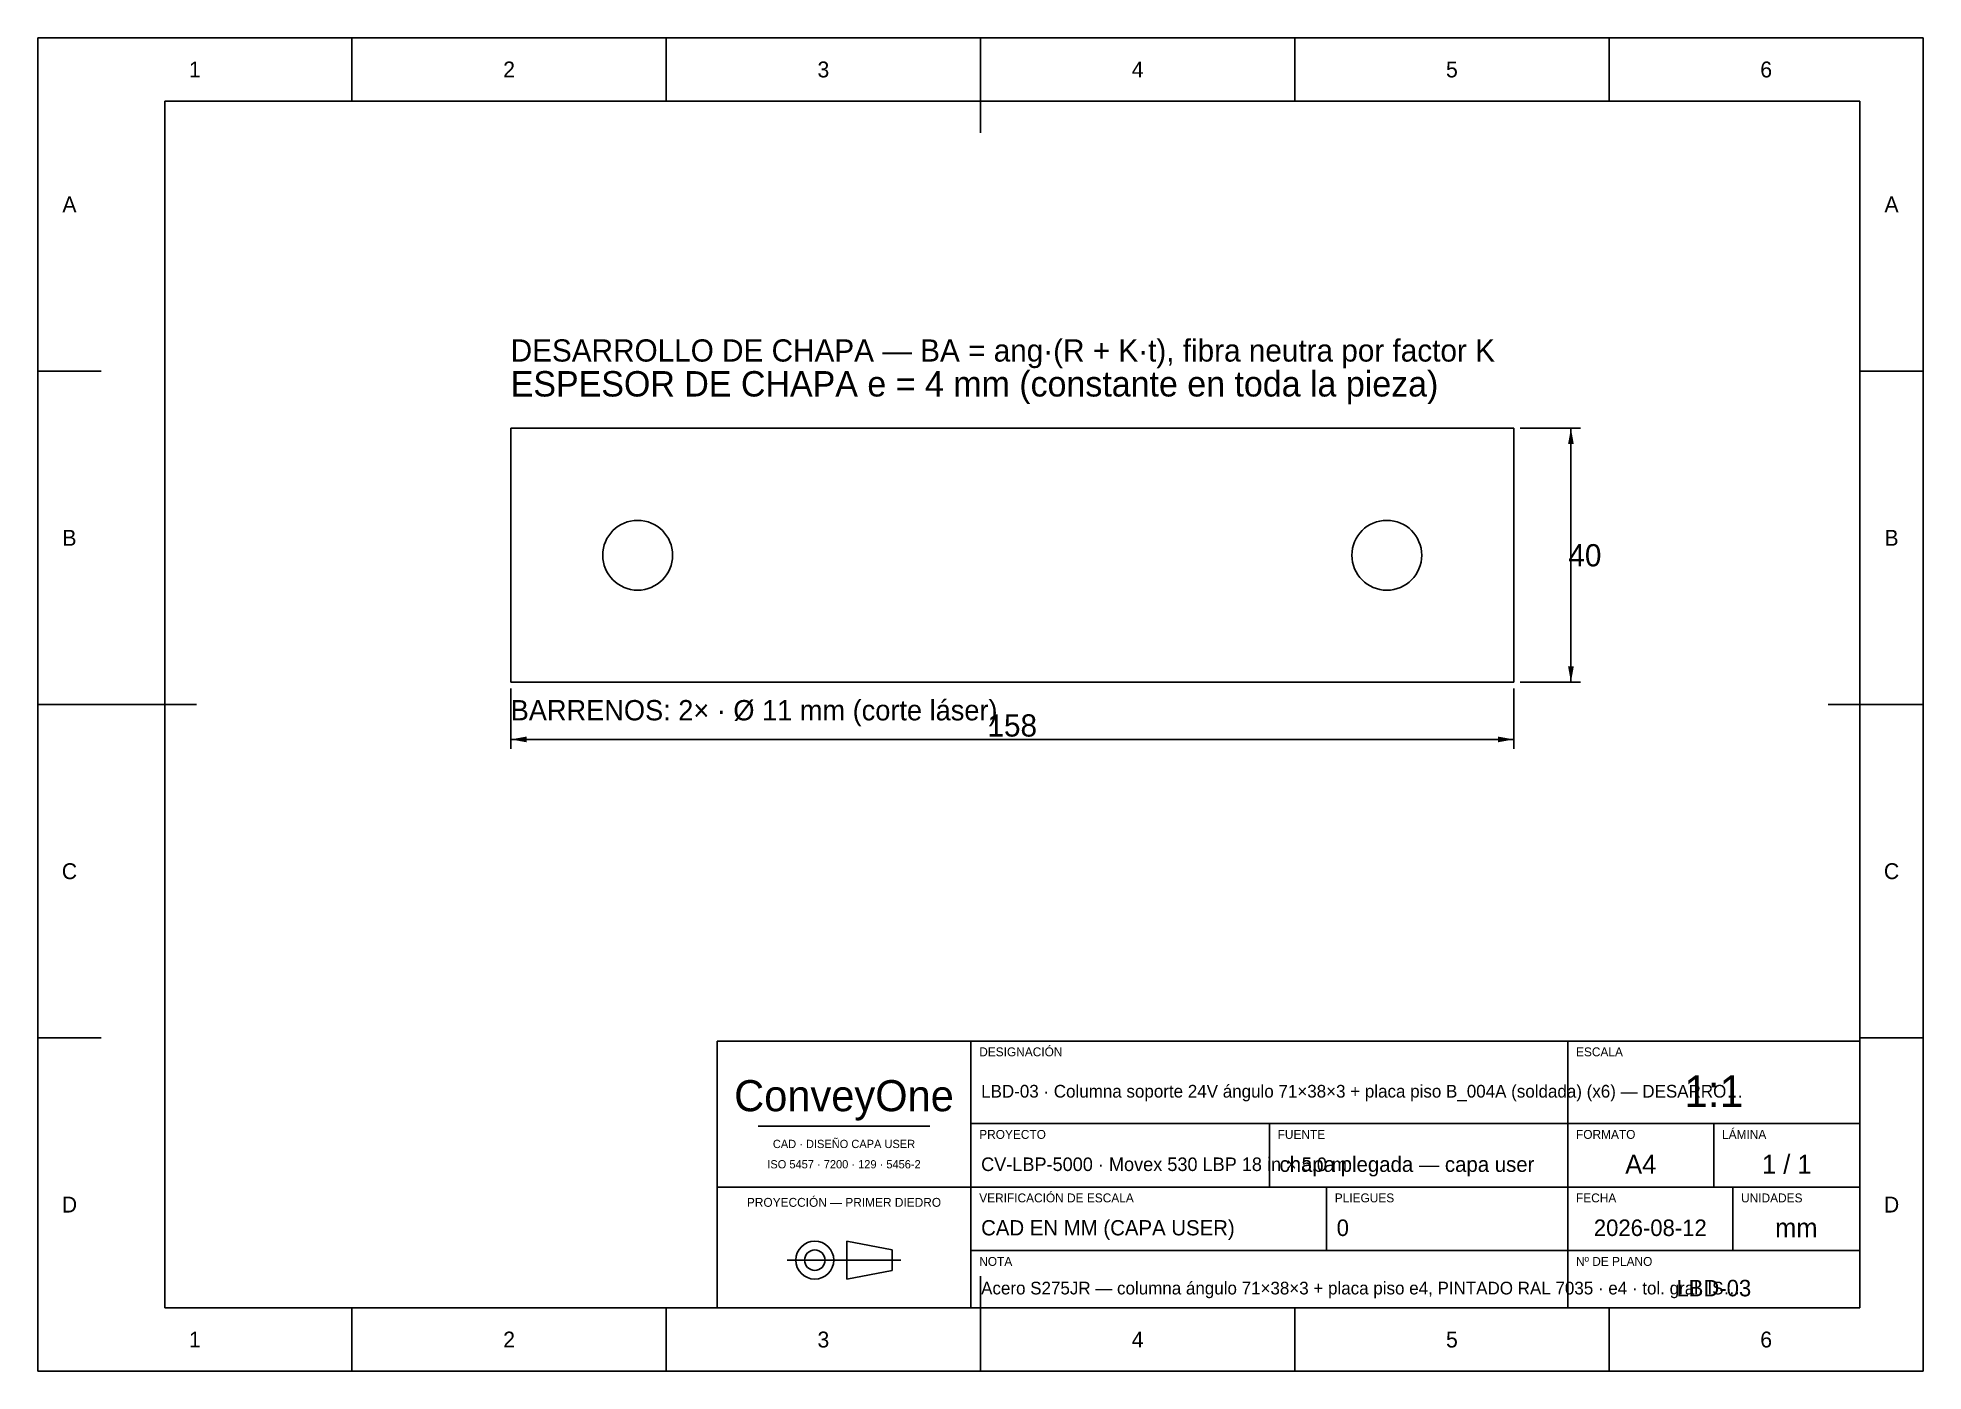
# Model space of a CAD drawing. Extents: x 0 to 297, y 0 to 210.
import ezdxf
from ezdxf.enums import TextEntityAlignment as Align

# ---------------------------------------------------------------- set-up
doc = ezdxf.new("R2010")
doc.units = 0
for name, color, linetype in [('COTAS', 7, 'CONTINUOUS'), ('FINA', 7, 'CONTINUOUS'), ('NORMA', 7, 'CONTINUOUS'), ('TEXTO', 7, 'CONTINUOUS'), ('VISIBLE', 7, 'CONTINUOUS')]:
    doc.layers.add(name, color=color, linetype=linetype)

msp = doc.modelspace()

# ---------------------------------------------------------------- linework, layer by layer
at = {"layer": 'COTAS'}
for p, q in [((233.5, 148.5), (243, 148.5)), ((241.5, 108.5), (241.5, 148.5)), ((74.5, 107.5), (74.5, 98)), ((232.5, 107.5), (232.5, 98)), ((233.5, 108.5), (243, 108.5)), ((74.5, 99.5), (232.5, 99.5))]:
    msp.add_line(p, q, dxfattribs=at)
for points in [[(241.5, 148.5), (241.95, 146), (241.05, 146)], [(241.5, 108.5), (241.95, 111), (241.05, 111)], [(74.5, 99.5), (77, 99.95), (77, 99.05)], [(232.5, 99.5), (230, 99.95), (230, 99.05)]]:
    msp.add_solid(points, dxfattribs=at)
at = {"layer": 'FINA'}
for p, q in [((297, 210), (0, 210)), ((0, 210), (0, 0)), ((49.5, 200), (49.5, 210)), ((99, 200), (99, 210)), ((148.5, 200), (148.5, 210)), ((198, 200), (198, 210)), ((247.5, 200), (247.5, 210)), ((297, 0), (297, 210)), ((0, 157.5), (10, 157.5)), ((287, 157.5), (297, 157.5)), ((0, 105), (10, 105)), ((287, 105), (297, 105)), ((0, 52.5), (10, 52.5)), ((287, 52.5), (297, 52.5)), ((147, 39), (241, 39)), ((194, 29), (194, 39)), ((241, 39), (287, 39)), ((264, 29), (264, 39)), ((113.5, 38.6), (140.5, 38.6)), ((107, 29), (147, 29)), ((147, 29), (241, 29)), ((203, 19), (203, 29)), ((241, 29), (287, 29)), ((267, 19), (267, 29)), ((147, 19), (241, 19)), ((241, 19), (287, 19)), ((118.03, 17.5), (135.97, 17.5)), ((49.5, 0), (49.5, 10)), ((99, 0), (99, 10)), ((148.5, 0), (148.5, 10)), ((198, 0), (198, 10)), ((247.5, 0), (247.5, 10)), ((0, 0), (297, 0))]:
    msp.add_line(p, q, dxfattribs=at)
at = {"layer": 'NORMA'}
for p, q in [((148.5, 210), (148.5, 195)), ((287, 200), (20, 200)), ((20, 200), (20, 10)), ((287, 10), (287, 200)), ((0, 105), (25, 105)), ((297, 105), (282, 105)), ((287, 52), (107, 52)), ((107, 52), (107, 10)), ((147, 10), (147, 52)), ((241, 10), (241, 52)), ((287, 10), (287, 52)), ((148.5, 0), (148.5, 15)), ((20, 10), (287, 10)), ((107, 10), (287, 10))]:
    msp.add_line(p, q, dxfattribs=at)
at = {"layer": 'TEXTO'}
for p, q in [((134.59, 19.11), (127.46, 20.49)), ((127.46, 20.49), (127.46, 14.51)), ((134.59, 15.89), (134.59, 19.11)), ((127.46, 14.51), (134.59, 15.89))]:
    msp.add_line(p, q, dxfattribs=at)
for radius in [2.99, 1.61]:
    msp.add_circle((122.4, 17.5), radius, dxfattribs=at)
at = {"layer": 'VISIBLE'}
for p, q in [((232.5, 148.5), (74.5, 148.5)), ((74.5, 148.5), (74.5, 108.5)), ((232.5, 108.5), (232.5, 148.5)), ((74.5, 108.5), (232.5, 108.5))]:
    msp.add_line(p, q, dxfattribs=at)
for centre in [(94.5, 128.5), (212.5, 128.5)]:
    msp.add_circle(centre, 5.5, dxfattribs=at)

# ---------------------------------------------------------------- texts
at = {"layer": 'COTAS'}
for s, p in [('40', (243.7, 128.5)), ('158', (153.5, 101.7))]:
    msp.add_text(s, height=3.5, dxfattribs=at).set_placement(p, align=Align.MIDDLE_CENTER)
at = {"layer": 'TEXTO'}
for s, height, p in [('1', 2.5, (24.75, 205)), ('2', 2.5, (74.25, 205)), ('3', 2.5, (123.75, 205)), ('4', 2.5, (173.25, 205)), ('5', 2.5, (222.75, 205)), ('6', 2.5, (272.25, 205)), ('A', 2.5, (5, 183.75)), ('A', 2.5, (292, 183.75)), ('B', 2.5, (5, 131.25)), ('B', 2.5, (292, 131.25)), ('C', 2.5, (5, 78.75)), ('C', 2.5, (292, 78.75)), ('ConveyOne', 4.9, (127, 43.4)), ('1:1', 5, (264, 44.1)), ('CAD · DISEÑO CAPA USER', 1.3, (127, 35.8)), ('ISO 5457 · 7200 · 129 · 5456-2', 1.3, (127, 32.6)), ('A4', 3, (252.5, 32.6)), ('1 / 1', 3, (275.5, 32.6)), ('D', 2.5, (5, 26.25)), ('PROYECCIÓN — PRIMER DIEDRO', 1.4, (127, 26.6)), ('D', 2.5, (292, 26.25)), ('2026-08-12', 2.6, (254, 22.6)), ('mm', 3, (277, 22.6)), ('LBD-03', 2.6, (264, 13.1)), ('1', 2.5, (24.75, 5)), ('2', 2.5, (74.25, 5)), ('3', 2.5, (123.75, 5)), ('4', 2.5, (173.25, 5)), ('5', 2.5, (222.75, 5)), ('6', 2.5, (272.25, 5))]:
    msp.add_text(s, height=height, dxfattribs=at).set_placement(p, align=Align.MIDDLE_CENTER)
for s, height, p in [('DESARROLLO DE CHAPA — BA = ang·(R + K·t), fibra neutra por factor K', 3.5, (74.5, 159)), ('ESPESOR DE CHAPA e = 4 mm (constante en toda la pieza)', 4, (74.5, 153.5)), ('BARRENOS: 2× · Ø 11 mm (corte láser)', 3.2, (74.5, 102.5)), ('DESIGNACIÓN', 1.4, (148.3, 49.6)), ('ESCALA', 1.4, (242.3, 49.6)), ('PROYECTO', 1.4, (148.3, 36.6)), ('FUENTE', 1.4, (195.3, 36.6)), ('FORMATO', 1.4, (242.3, 36.6)), ('LÁMINA', 1.4, (265.3, 36.6)), ('VERIFICACIÓN DE ESCALA', 1.4, (148.3, 26.6)), ('PLIEGUES', 1.4, (204.3, 26.6)), ('FECHA', 1.4, (242.3, 26.6)), ('UNIDADES', 1.4, (268.3, 26.6)), ('NOTA', 1.4, (148.3, 16.6)), ('Nº DE PLANO', 1.4, (242.3, 16.6))]:
    msp.add_text(s, height=height, dxfattribs=at).set_placement(p)
for s, height, p in [('LBD-03 · Columna soporte 24V ángulo 71×38×3 + placa piso B_004A (soldada) (x6) — DESARRO…', 2, (148.6, 44.1)), ('CV-LBP-5000 · Movex 530 LBP 18 in × 5.0 m', 2.1329, (148.6, 32.6)), ('chapa plegada — capa user', 2.4, (195.6, 32.6)), ('CAD EN MM (CAPA USER)', 2.4, (148.6, 22.6)), ('0', 2.6, (204.6, 22.6)), ('Acero S275JR — columna ángulo 71×38×3 + placa piso e4, PINTADO RAL 7035 · e4 · tol. gral. IS…', 2, (148.6, 13.1))]:
    msp.add_text(s, height=height, dxfattribs=at).set_placement(p, align=Align.MIDDLE_LEFT)

doc.saveas('drawing.dxf')
